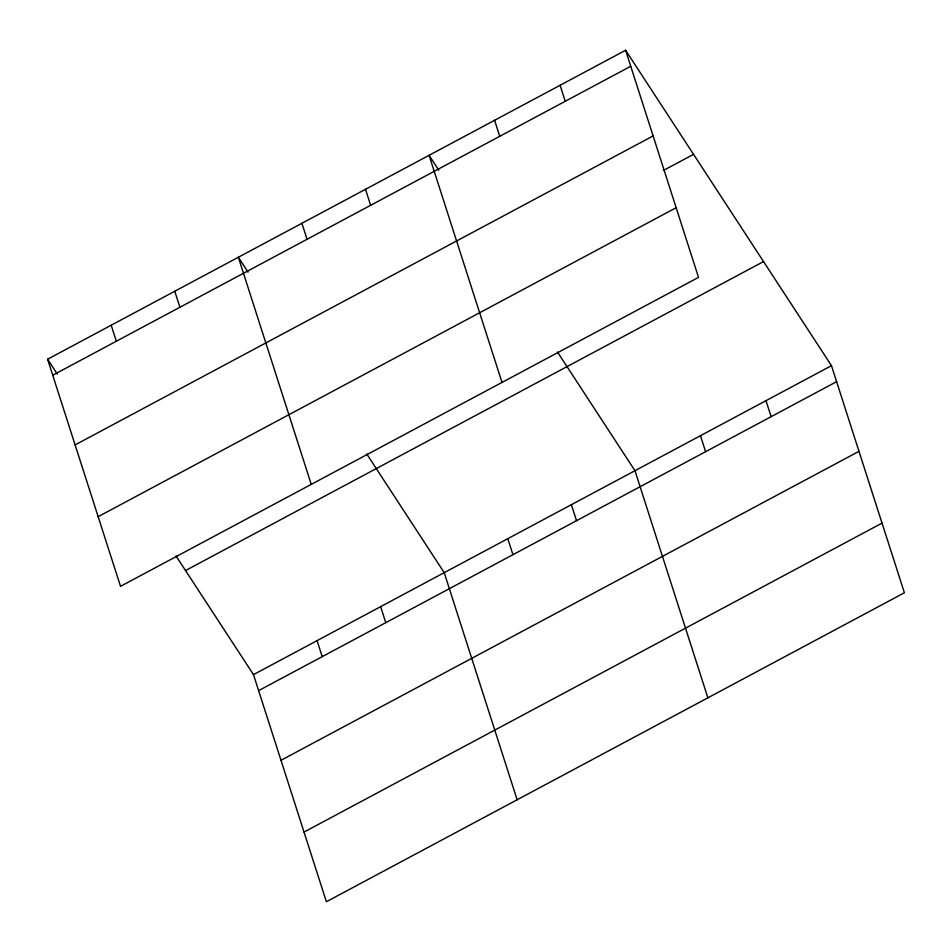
<?xml version="1.0" encoding="UTF-8"?>
<svg xmlns="http://www.w3.org/2000/svg" width="952" height="952" viewBox="0 0 952 952"><rect width="100%" height="100%" fill="white"/><g stroke="black" fill="none" stroke-linecap="round" stroke-linejoin="round"><path stroke-width="1.43" d="M625.607 50.266L698.518 277.377L120.523 586.337L47.6 359.225L625.607 50.266L831.477 365.663L904.4 592.775L326.393 901.734L253.482 674.623L175.989 555.92M52.741 375.231L630.748 66.271M75.113 444.905L653.108 135.934M663.413 170.456L693.544 154.343M98.151 516.674L676.158 207.715M185.545 570.545L763.54 261.574M253.482 674.623L831.477 365.663M258.623 690.64L836.618 381.669M280.983 760.303L858.99 451.331M304.033 832.072L882.028 523.112M438.789 170.182L429.078 155.307L502.002 382.418M557.479 352.002L634.96 470.704L707.883 697.828M248.044 272.141L238.345 257.266L311.256 484.378M366.734 453.961L444.215 572.664L517.138 799.775M47.6 359.225L57.31 374.088M765.979 400.673L771.12 416.69M700.47 435.695L705.611 451.7M560.097 85.275L565.238 101.293M494.588 120.297L499.729 136.303M571.378 504.691L576.519 520.708M507.797 538.677L512.938 554.695M365.497 189.293L370.637 205.311M301.915 223.28L307.056 239.297M380.645 606.65L385.786 622.668M317.064 640.636L322.204 656.654M174.763 291.252L179.904 307.258M111.182 325.239L116.322 341.244"/></g></svg>
